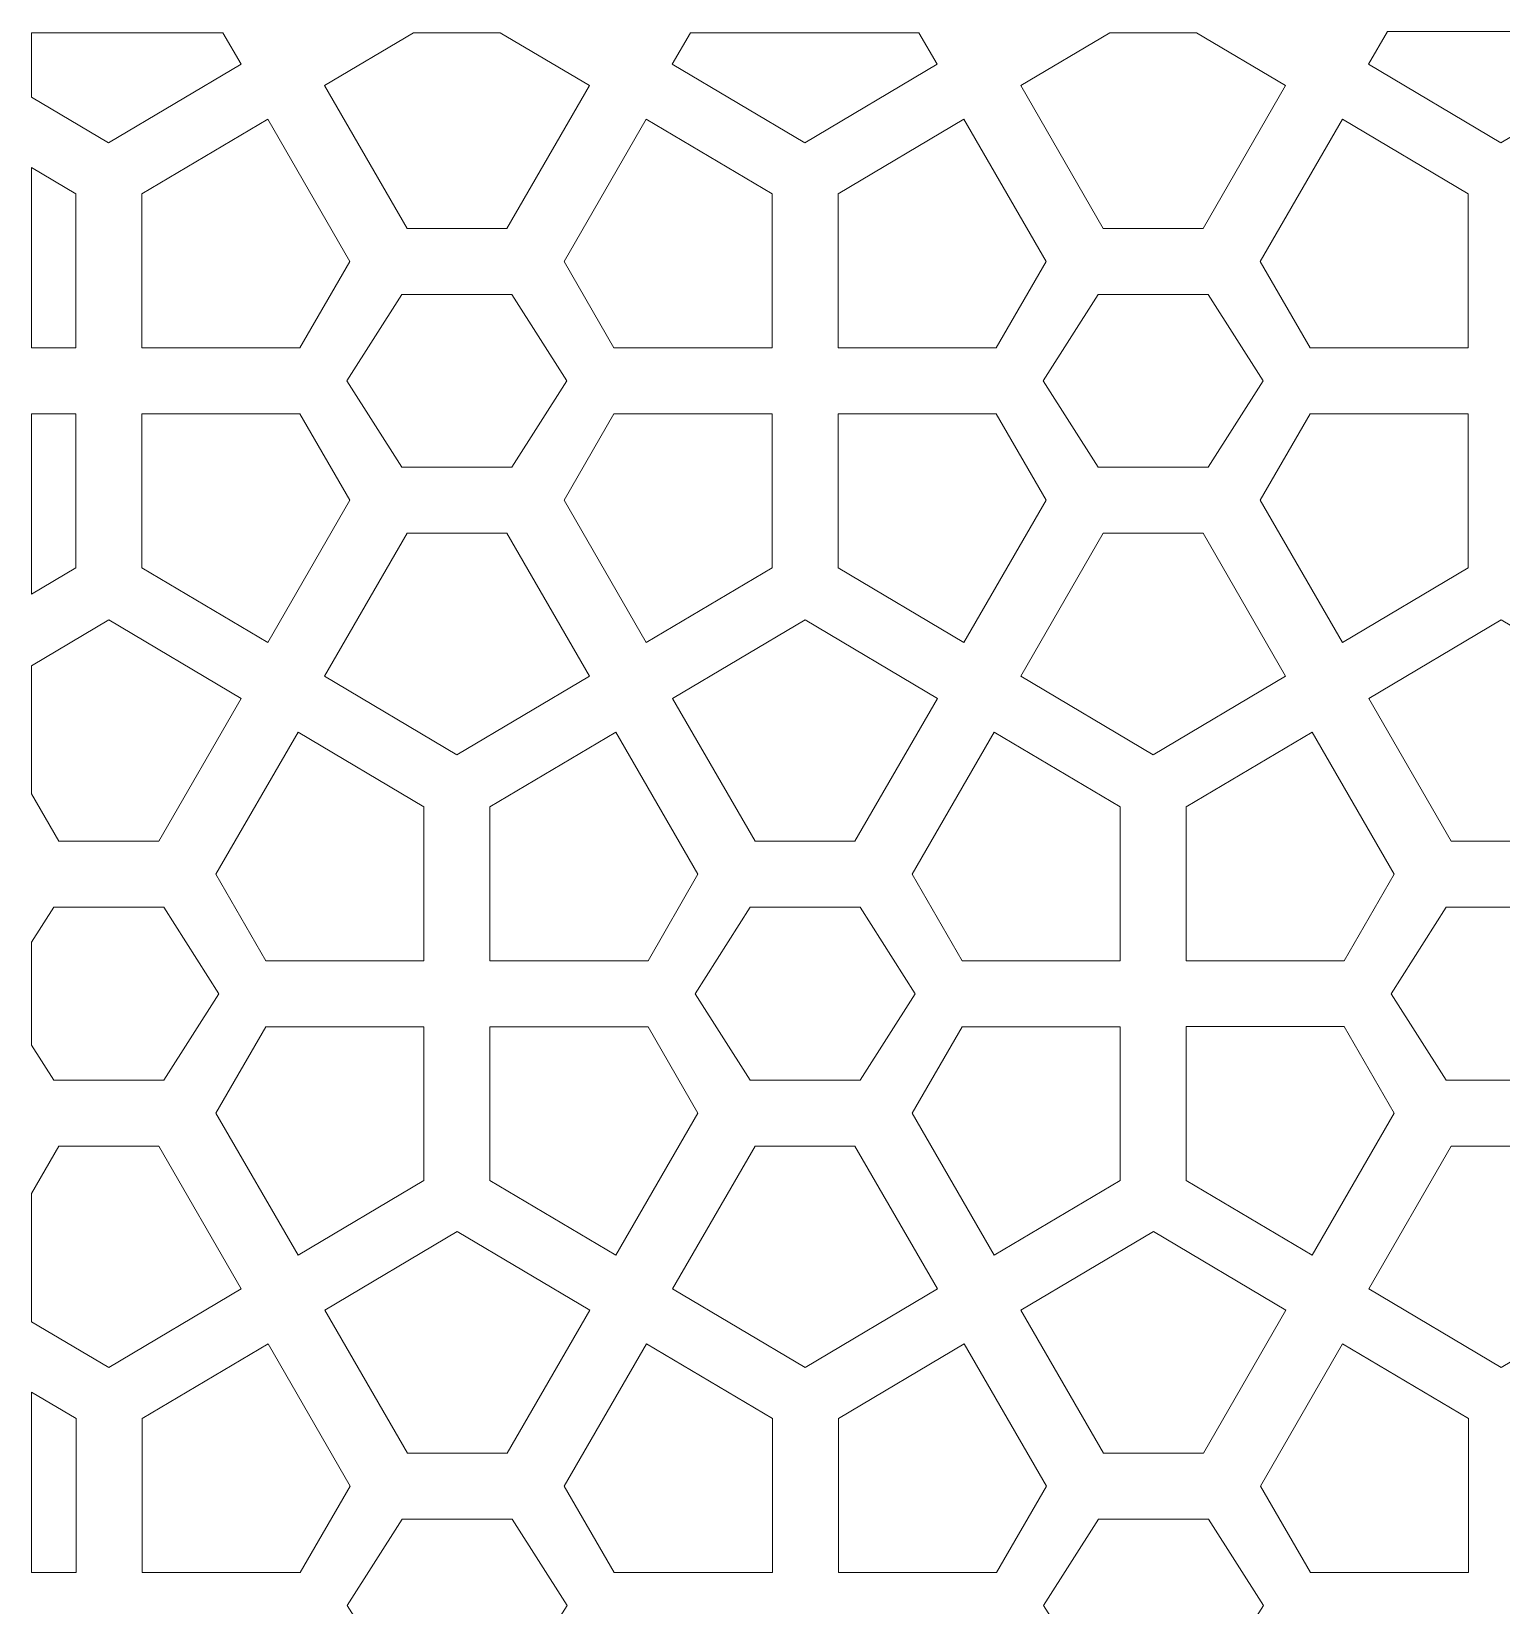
# Model space of a CAD drawing. Header units: centimetres. Extents: x -86 to 86, y -100 to 100.
# Drawn here: x 6.28 to 39.69, y 64.23 to 100.01 of the extents above; entities that cross this region are included whole.
import ezdxf

# ---------------------------------------------------------------- set-up
doc = ezdxf.new("R2010")
doc.units = ezdxf.units.CM
doc.header["$MEASUREMENT"] = 0
doc.layers.add('layer 1', color=7, linetype='Continuous')

msp = doc.modelspace()

# ---------------------------------------------------------------- linework, layer by layer
at = {"layer": 'layer 1', "color": 177, "lineweight": 9}
for points, knots in [([(6.28396, 98.51902), (6.28396, 98.51902), (8.03225, 97.48131), (8.03225, 97.48131), (8.03225, 97.48131), (8.03225, 97.48131), (11.04211, 99.26782), (11.04211, 99.26782), (11.04211, 99.26782), (11.04211, 99.26782), (10.62736, 99.98622), (10.62736, 99.98622), (10.62736, 99.98622), (10.62736, 99.98622), (6.28396, 99.98622), (6.28396, 99.98622), (6.28396, 99.98622), (6.28396, 99.98622), (6.28396, 98.51902), (6.28396, 98.51902)], [0, 0, 0, 0, 0.16666667, 0.16666667, 0.16666667, 0.16666667, 0.33333333, 0.33333333, 0.33333333, 0.33333333, 0.5, 0.5, 0.5, 0.5, 0.66666667, 0.66666667, 0.66666667, 0.66666667, 1, 1, 1, 1]), ([(14.96347, 99.98622), (14.96347, 99.98622), (12.93917, 98.7847), (12.93917, 98.7847), (12.93917, 98.7847), (12.93917, 98.7847), (14.81508, 95.53547), (14.81508, 95.53547), (14.81508, 95.53547), (14.81508, 95.53547), (17.08322, 95.53547), (17.08322, 95.53547), (17.08322, 95.53547), (17.08322, 95.53547), (18.9592, 98.78477), (18.9592, 98.78477), (18.9592, 98.78477), (18.9592, 98.78477), (16.935, 99.98622), (16.935, 99.98622), (16.935, 99.98622), (16.935, 99.98622), (14.96347, 99.98622), (14.96347, 99.98622)], [0, 0, 0, 0, 0.14285714, 0.14285714, 0.14285714, 0.14285714, 0.28571429, 0.28571429, 0.28571429, 0.28571429, 0.42857143, 0.42857143, 0.42857143, 0.42857143, 0.57142857, 0.57142857, 0.57142857, 0.57142857, 0.71428571, 0.71428571, 0.71428571, 0.71428571, 1, 1, 1, 1]), ([(21.2574, 99.98622), (21.2574, 99.98622), (20.84279, 99.2681), (20.84279, 99.2681), (20.84279, 99.2681), (20.84279, 99.2681), (23.85276, 97.48153), (23.85276, 97.48153), (23.85276, 97.48153), (23.85276, 97.48153), (26.86262, 99.26804), (26.86262, 99.26804), (26.86262, 99.26804), (26.86262, 99.26804), (26.44796, 99.98622), (26.44796, 99.98622), (26.44796, 99.98622), (26.44796, 99.98622), (21.2574, 99.98622), (21.2574, 99.98622)], [0, 0, 0, 0, 0.16666667, 0.16666667, 0.16666667, 0.16666667, 0.33333333, 0.33333333, 0.33333333, 0.33333333, 0.5, 0.5, 0.5, 0.5, 0.66666667, 0.66666667, 0.66666667, 0.66666667, 1, 1, 1, 1]), ([(30.78354, 99.98622), (30.78354, 99.98622), (28.75962, 98.78491), (28.75962, 98.78491), (28.75962, 98.78491), (28.75962, 98.78491), (30.63553, 95.53568), (30.63553, 95.53568), (30.63553, 95.53568), (30.63553, 95.53568), (32.90367, 95.53568), (32.90367, 95.53568), (32.90367, 95.53568), (32.90367, 95.53568), (34.77965, 98.78498), (34.77965, 98.78498), (34.77965, 98.78498), (34.77965, 98.78498), (32.7558, 99.98622), (32.7558, 99.98622), (32.7558, 99.98622), (32.7558, 99.98622), (30.78354, 99.98622), (30.78354, 99.98622)], [0, 0, 0, 0, 0.14285714, 0.14285714, 0.14285714, 0.14285714, 0.28571429, 0.28571429, 0.28571429, 0.28571429, 0.42857143, 0.42857143, 0.42857143, 0.42857143, 0.57142857, 0.57142857, 0.57142857, 0.57142857, 0.71428571, 0.71428571, 0.71428571, 0.71428571, 1, 1, 1, 1]), ([(37.09364, 100.01379), (37.09364, 100.01379), (36.66324, 99.26831), (36.66324, 99.26831), (36.66324, 99.26831), (36.66324, 99.26831), (39.67321, 97.48174), (39.67321, 97.48174), (39.67321, 97.48174), (39.67321, 97.48174), (42.68307, 99.26825), (42.68307, 99.26825), (42.68307, 99.26825), (42.68307, 99.26825), (42.25262, 100.01378), (42.25262, 100.01378), (42.25262, 100.01378), (42.25262, 100.01378), (37.09364, 100.01379), (37.09364, 100.01379)], [0, 0, 0, 0, 0.16666667, 0.16666667, 0.16666667, 0.16666667, 0.33333333, 0.33333333, 0.33333333, 0.33333333, 0.5, 0.5, 0.5, 0.5, 0.66666667, 0.66666667, 0.66666667, 0.66666667, 1, 1, 1, 1]), ([(8.78892, 92.82125), (8.78892, 92.82125), (8.78891, 96.32129), (8.78891, 96.32129), (8.78891, 96.32129), (8.78891, 96.32129), (11.64918, 98.01904), (11.64918, 98.01904), (11.64918, 98.01904), (11.64918, 98.01904), (13.51615, 94.78538), (13.51615, 94.78538), (13.51615, 94.78538), (13.51615, 94.78538), (12.38213, 92.82125), (12.38213, 92.82125), (12.38213, 92.82125), (12.38213, 92.82125), (8.78892, 92.82125), (8.78892, 92.82125)], [0, 0, 0, 0, 0.16666667, 0.16666667, 0.16666667, 0.16666667, 0.33333333, 0.33333333, 0.33333333, 0.33333333, 0.5, 0.5, 0.5, 0.5, 0.66666667, 0.66666667, 0.66666667, 0.66666667, 1, 1, 1, 1]), ([(23.10949, 92.82125), (23.10949, 92.82125), (23.10951, 96.32131), (23.10951, 96.32131), (23.10951, 96.32131), (23.10951, 96.32131), (20.24918, 98.01907), (20.24918, 98.01907), (20.24918, 98.01907), (20.24918, 98.01907), (18.38222, 94.78543), (18.38222, 94.78543), (18.38222, 94.78543), (18.38222, 94.78543), (19.51623, 92.82125), (19.51623, 92.82125), (19.51623, 92.82125), (19.51623, 92.82125), (23.10949, 92.82125), (23.10949, 92.82125)], [0, 0, 0, 0, 0.16666667, 0.16666667, 0.16666667, 0.16666667, 0.33333333, 0.33333333, 0.33333333, 0.33333333, 0.5, 0.5, 0.5, 0.5, 0.66666667, 0.66666667, 0.66666667, 0.66666667, 1, 1, 1, 1]), ([(24.60937, 92.82146), (24.60937, 92.82146), (24.60936, 96.3215), (24.60936, 96.3215), (24.60936, 96.3215), (24.60936, 96.3215), (27.46963, 98.01925), (27.46963, 98.01925), (27.46963, 98.01925), (27.46963, 98.01925), (29.3366, 94.78559), (29.3366, 94.78559), (29.3366, 94.78559), (29.3366, 94.78559), (28.20258, 92.82146), (28.20258, 92.82146), (28.20258, 92.82146), (28.20258, 92.82146), (24.60937, 92.82146), (24.60937, 92.82146)], [0, 0, 0, 0, 0.16666667, 0.16666667, 0.16666667, 0.16666667, 0.33333333, 0.33333333, 0.33333333, 0.33333333, 0.5, 0.5, 0.5, 0.5, 0.66666667, 0.66666667, 0.66666667, 0.66666667, 1, 1, 1, 1]), ([(38.92994, 92.82146), (38.92994, 92.82146), (38.92996, 96.32152), (38.92996, 96.32152), (38.92996, 96.32152), (38.92996, 96.32152), (36.06963, 98.01928), (36.06963, 98.01928), (36.06963, 98.01928), (36.06963, 98.01928), (34.20267, 94.78564), (34.20267, 94.78564), (34.20267, 94.78564), (34.20267, 94.78564), (35.33668, 92.82146), (35.33668, 92.82146), (35.33668, 92.82146), (35.33668, 92.82146), (38.92994, 92.82146), (38.92994, 92.82146)], [0, 0, 0, 0, 0.16666667, 0.16666667, 0.16666667, 0.16666667, 0.33333333, 0.33333333, 0.33333333, 0.33333333, 0.5, 0.5, 0.5, 0.5, 0.66666667, 0.66666667, 0.66666667, 0.66666667, 1, 1, 1, 1]), ([(6.28396, 92.82103), (6.28396, 92.82103), (7.28898, 92.82103), (7.28898, 92.82103), (7.28898, 92.82103), (7.28898, 92.82103), (7.289, 96.32109), (7.289, 96.32109), (7.289, 96.32109), (7.289, 96.32109), (6.28396, 96.91934), (6.28396, 96.91934), (6.28396, 96.91934), (6.28396, 96.91934), (6.28396, 92.82103), (6.28396, 92.82103)], [0, 0, 0, 0, 0.2, 0.2, 0.2, 0.2, 0.4, 0.4, 0.4, 0.4, 0.6, 0.6, 0.6, 0.6, 1, 1, 1, 1]), ([(13.44922, 92.07138), (13.44922, 92.07138), (14.69922, 94.03547), (14.69922, 94.03547), (14.69922, 94.03547), (14.69922, 94.03547), (17.1992, 94.03547), (17.1992, 94.03547), (17.1992, 94.03547), (17.1992, 94.03547), (18.44922, 92.07138), (18.44922, 92.07138), (18.44922, 92.07138), (18.44922, 92.07138), (17.19921, 90.10727), (17.19921, 90.10727), (17.19921, 90.10727), (17.19921, 90.10727), (14.6992, 90.10727), (14.6992, 90.10727), (14.6992, 90.10727), (14.6992, 90.10727), (13.44922, 92.07138), (13.44922, 92.07138)], [0, 0, 0, 0, 0.14285714, 0.14285714, 0.14285714, 0.14285714, 0.28571429, 0.28571429, 0.28571429, 0.28571429, 0.42857143, 0.42857143, 0.42857143, 0.42857143, 0.57142857, 0.57142857, 0.57142857, 0.57142857, 0.71428571, 0.71428571, 0.71428571, 0.71428571, 1, 1, 1, 1]), ([(29.26967, 92.07159), (29.26967, 92.07159), (30.51967, 94.03568), (30.51967, 94.03568), (30.51967, 94.03568), (30.51967, 94.03568), (33.01965, 94.03568), (33.01965, 94.03568), (33.01965, 94.03568), (33.01965, 94.03568), (34.26967, 92.07159), (34.26967, 92.07159), (34.26967, 92.07159), (34.26967, 92.07159), (33.01966, 90.10748), (33.01966, 90.10748), (33.01966, 90.10748), (33.01966, 90.10748), (30.51965, 90.10748), (30.51965, 90.10748), (30.51965, 90.10748), (30.51965, 90.10748), (29.26967, 92.07159), (29.26967, 92.07159)], [0, 0, 0, 0, 0.14285714, 0.14285714, 0.14285714, 0.14285714, 0.28571429, 0.28571429, 0.28571429, 0.28571429, 0.42857143, 0.42857143, 0.42857143, 0.42857143, 0.57142857, 0.57142857, 0.57142857, 0.57142857, 0.71428571, 0.71428571, 0.71428571, 0.71428571, 1, 1, 1, 1]), ([(6.28108, 87.22285), (6.28108, 87.22285), (6.28108, 91.32103), (6.28108, 91.32103), (6.28108, 91.32103), (6.28108, 91.32103), (7.28896, 91.32103), (7.28896, 91.32103), (7.28896, 91.32103), (7.28896, 91.32103), (7.28896, 87.82107), (7.28896, 87.82107), (7.28896, 87.82107), (7.28896, 87.82107), (6.28108, 87.22285), (6.28108, 87.22285)], [0, 0, 0, 0, 0.2, 0.2, 0.2, 0.2, 0.4, 0.4, 0.4, 0.4, 0.6, 0.6, 0.6, 0.6, 1, 1, 1, 1]), ([(11.64927, 86.12358), (11.64927, 86.12358), (8.78895, 87.82131), (8.78895, 87.82131), (8.78895, 87.82131), (8.78895, 87.82131), (8.78895, 91.32126), (8.78895, 91.32126), (8.78895, 91.32126), (8.78895, 91.32126), (12.38229, 91.32125), (12.38229, 91.32125), (12.38229, 91.32125), (12.38229, 91.32125), (13.51621, 89.35721), (13.51621, 89.35721), (13.51621, 89.35721), (13.51621, 89.35721), (11.64927, 86.12358), (11.64927, 86.12358)], [0, 0, 0, 0, 0.16666667, 0.16666667, 0.16666667, 0.16666667, 0.33333333, 0.33333333, 0.33333333, 0.33333333, 0.5, 0.5, 0.5, 0.5, 0.66666667, 0.66666667, 0.66666667, 0.66666667, 1, 1, 1, 1]), ([(20.24909, 86.12351), (20.24909, 86.12351), (23.10947, 87.82129), (23.10947, 87.82129), (23.10947, 87.82129), (23.10947, 87.82129), (23.10947, 91.32125), (23.10947, 91.32125), (23.10947, 91.32125), (23.10947, 91.32125), (19.51609, 91.32125), (19.51609, 91.32125), (19.51609, 91.32125), (19.51609, 91.32125), (18.38213, 89.35714), (18.38213, 89.35714), (18.38213, 89.35714), (18.38213, 89.35714), (20.24909, 86.12351), (20.24909, 86.12351)], [0, 0, 0, 0, 0.16666667, 0.16666667, 0.16666667, 0.16666667, 0.33333333, 0.33333333, 0.33333333, 0.33333333, 0.5, 0.5, 0.5, 0.5, 0.66666667, 0.66666667, 0.66666667, 0.66666667, 1, 1, 1, 1]), ([(27.46972, 86.12379), (27.46972, 86.12379), (24.6094, 87.82152), (24.6094, 87.82152), (24.6094, 87.82152), (24.6094, 87.82152), (24.6094, 91.32147), (24.6094, 91.32147), (24.6094, 91.32147), (24.6094, 91.32147), (28.20274, 91.32146), (28.20274, 91.32146), (28.20274, 91.32146), (28.20274, 91.32146), (29.33666, 89.35742), (29.33666, 89.35742), (29.33666, 89.35742), (29.33666, 89.35742), (27.46972, 86.12379), (27.46972, 86.12379)], [0, 0, 0, 0, 0.16666667, 0.16666667, 0.16666667, 0.16666667, 0.33333333, 0.33333333, 0.33333333, 0.33333333, 0.5, 0.5, 0.5, 0.5, 0.66666667, 0.66666667, 0.66666667, 0.66666667, 1, 1, 1, 1]), ([(36.06954, 86.12372), (36.06954, 86.12372), (38.92992, 87.8215), (38.92992, 87.8215), (38.92992, 87.8215), (38.92992, 87.8215), (38.92992, 91.32146), (38.92992, 91.32146), (38.92992, 91.32146), (38.92992, 91.32146), (35.33654, 91.32146), (35.33654, 91.32146), (35.33654, 91.32146), (35.33654, 91.32146), (34.20258, 89.35735), (34.20258, 89.35735), (34.20258, 89.35735), (34.20258, 89.35735), (36.06954, 86.12372), (36.06954, 86.12372)], [0, 0, 0, 0, 0.16666667, 0.16666667, 0.16666667, 0.16666667, 0.33333333, 0.33333333, 0.33333333, 0.33333333, 0.5, 0.5, 0.5, 0.5, 0.66666667, 0.66666667, 0.66666667, 0.66666667, 1, 1, 1, 1]), ([(12.93926, 85.35792), (12.93926, 85.35792), (15.94923, 83.57135), (15.94923, 83.57135), (15.94923, 83.57135), (15.94923, 83.57135), (18.95909, 85.35786), (18.95909, 85.35786), (18.95909, 85.35786), (18.95909, 85.35786), (17.08304, 88.60726), (17.08304, 88.60726), (17.08304, 88.60726), (17.08304, 88.60726), (14.81527, 88.60727), (14.81527, 88.60727), (14.81527, 88.60727), (14.81527, 88.60727), (12.93926, 85.35792), (12.93926, 85.35792)], [0, 0, 0, 0, 0.16666667, 0.16666667, 0.16666667, 0.16666667, 0.33333333, 0.33333333, 0.33333333, 0.33333333, 0.5, 0.5, 0.5, 0.5, 0.66666667, 0.66666667, 0.66666667, 0.66666667, 1, 1, 1, 1]), ([(28.75971, 85.35813), (28.75971, 85.35813), (31.76968, 83.57156), (31.76968, 83.57156), (31.76968, 83.57156), (31.76968, 83.57156), (34.77954, 85.35807), (34.77954, 85.35807), (34.77954, 85.35807), (34.77954, 85.35807), (32.90349, 88.60747), (32.90349, 88.60747), (32.90349, 88.60747), (32.90349, 88.60747), (30.63572, 88.60748), (30.63572, 88.60748), (30.63572, 88.60748), (30.63572, 88.60748), (28.75971, 85.35813), (28.75971, 85.35813)], [0, 0, 0, 0, 0.16666667, 0.16666667, 0.16666667, 0.16666667, 0.33333333, 0.33333333, 0.33333333, 0.33333333, 0.5, 0.5, 0.5, 0.5, 0.66666667, 0.66666667, 0.66666667, 0.66666667, 1, 1, 1, 1]), ([(6.28109, 82.683), (6.28109, 82.683), (6.28107, 85.59468), (6.28107, 85.59468), (6.28107, 85.59468), (6.28107, 85.59468), (8.03915, 86.6382), (8.03915, 86.6382), (8.03915, 86.6382), (8.03915, 86.6382), (11.04912, 84.85162), (11.04912, 84.85162), (11.04912, 84.85162), (11.04912, 84.85162), (9.17314, 81.60232), (9.17314, 81.60232), (9.17314, 81.60232), (9.17314, 81.60232), (6.905, 81.60232), (6.905, 81.60232), (6.905, 81.60232), (6.905, 81.60232), (6.28109, 82.683), (6.28109, 82.683)], [0, 0, 0, 0, 0.14285714, 0.14285714, 0.14285714, 0.14285714, 0.28571429, 0.28571429, 0.28571429, 0.28571429, 0.42857143, 0.42857143, 0.42857143, 0.42857143, 0.57142857, 0.57142857, 0.57142857, 0.57142857, 0.71428571, 0.71428571, 0.71428571, 0.71428571, 1, 1, 1, 1]), ([(26.86963, 84.85184), (26.86963, 84.85184), (23.85966, 86.63842), (23.85966, 86.63842), (23.85966, 86.63842), (23.85966, 86.63842), (20.8496, 84.85177), (20.8496, 84.85177), (20.8496, 84.85177), (20.8496, 84.85177), (22.72551, 81.60254), (22.72551, 81.60254), (22.72551, 81.60254), (22.72551, 81.60254), (24.99365, 81.60254), (24.99365, 81.60254), (24.99365, 81.60254), (24.99365, 81.60254), (26.86963, 84.85184), (26.86963, 84.85184)], [0, 0, 0, 0, 0.16666667, 0.16666667, 0.16666667, 0.16666667, 0.33333333, 0.33333333, 0.33333333, 0.33333333, 0.5, 0.5, 0.5, 0.5, 0.66666667, 0.66666667, 0.66666667, 0.66666667, 1, 1, 1, 1]), ([(42.69008, 84.85205), (42.69008, 84.85205), (39.68011, 86.63863), (39.68011, 86.63863), (39.68011, 86.63863), (39.68011, 86.63863), (36.67005, 84.85198), (36.67005, 84.85198), (36.67005, 84.85198), (36.67005, 84.85198), (38.54596, 81.60275), (38.54596, 81.60275), (38.54596, 81.60275), (38.54596, 81.60275), (40.8141, 81.60275), (40.8141, 81.60275), (40.8141, 81.60275), (40.8141, 81.60275), (42.69008, 84.85205), (42.69008, 84.85205)], [0, 0, 0, 0, 0.16666667, 0.16666667, 0.16666667, 0.16666667, 0.33333333, 0.33333333, 0.33333333, 0.33333333, 0.5, 0.5, 0.5, 0.5, 0.66666667, 0.66666667, 0.66666667, 0.66666667, 1, 1, 1, 1]), ([(15.19941, 78.8881), (15.19941, 78.8881), (15.19943, 82.38816), (15.19943, 82.38816), (15.19943, 82.38816), (15.19943, 82.38816), (12.3391, 84.08592), (12.3391, 84.08592), (12.3391, 84.08592), (12.3391, 84.08592), (10.47214, 80.85228), (10.47214, 80.85228), (10.47214, 80.85228), (10.47214, 80.85228), (11.60615, 78.8881), (11.60615, 78.8881), (11.60615, 78.8881), (11.60615, 78.8881), (15.19941, 78.8881), (15.19941, 78.8881)], [0, 0, 0, 0, 0.16666667, 0.16666667, 0.16666667, 0.16666667, 0.33333333, 0.33333333, 0.33333333, 0.33333333, 0.5, 0.5, 0.5, 0.5, 0.66666667, 0.66666667, 0.66666667, 0.66666667, 1, 1, 1, 1]), ([(16.69935, 78.88832), (16.69935, 78.88832), (16.69934, 82.38836), (16.69934, 82.38836), (16.69934, 82.38836), (16.69934, 82.38836), (19.55961, 84.08611), (19.55961, 84.08611), (19.55961, 84.08611), (19.55961, 84.08611), (21.42658, 80.85245), (21.42658, 80.85245), (21.42658, 80.85245), (21.42658, 80.85245), (20.29256, 78.88832), (20.29256, 78.88832), (20.29256, 78.88832), (20.29256, 78.88832), (16.69935, 78.88832), (16.69935, 78.88832)], [0, 0, 0, 0, 0.16666667, 0.16666667, 0.16666667, 0.16666667, 0.33333333, 0.33333333, 0.33333333, 0.33333333, 0.5, 0.5, 0.5, 0.5, 0.66666667, 0.66666667, 0.66666667, 0.66666667, 1, 1, 1, 1]), ([(31.01992, 78.88832), (31.01992, 78.88832), (31.01994, 82.38838), (31.01994, 82.38838), (31.01994, 82.38838), (31.01994, 82.38838), (28.15961, 84.08614), (28.15961, 84.08614), (28.15961, 84.08614), (28.15961, 84.08614), (26.29265, 80.8525), (26.29265, 80.8525), (26.29265, 80.8525), (26.29265, 80.8525), (27.42666, 78.88832), (27.42666, 78.88832), (27.42666, 78.88832), (27.42666, 78.88832), (31.01992, 78.88832), (31.01992, 78.88832)], [0, 0, 0, 0, 0.16666667, 0.16666667, 0.16666667, 0.16666667, 0.33333333, 0.33333333, 0.33333333, 0.33333333, 0.5, 0.5, 0.5, 0.5, 0.66666667, 0.66666667, 0.66666667, 0.66666667, 1, 1, 1, 1]), ([(32.5198, 78.88853), (32.5198, 78.88853), (32.51979, 82.38857), (32.51979, 82.38857), (32.51979, 82.38857), (32.51979, 82.38857), (35.38006, 84.08632), (35.38006, 84.08632), (35.38006, 84.08632), (35.38006, 84.08632), (37.24703, 80.85266), (37.24703, 80.85266), (37.24703, 80.85266), (37.24703, 80.85266), (36.11301, 78.88853), (36.11301, 78.88853), (36.11301, 78.88853), (36.11301, 78.88853), (32.5198, 78.88853), (32.5198, 78.88853)], [0, 0, 0, 0, 0.16666667, 0.16666667, 0.16666667, 0.16666667, 0.33333333, 0.33333333, 0.33333333, 0.33333333, 0.5, 0.5, 0.5, 0.5, 0.66666667, 0.66666667, 0.66666667, 0.66666667, 1, 1, 1, 1]), ([(6.28396, 76.96792), (6.28396, 76.96792), (6.78912, 76.17412), (6.78912, 76.17412), (6.78912, 76.17412), (6.78912, 76.17412), (9.28913, 76.17412), (9.28913, 76.17412), (9.28913, 76.17412), (9.28913, 76.17412), (10.53914, 78.13823), (10.53914, 78.13823), (10.53914, 78.13823), (10.53914, 78.13823), (9.28912, 80.10232), (9.28912, 80.10232), (9.28912, 80.10232), (9.28912, 80.10232), (6.78914, 80.10232), (6.78914, 80.10232), (6.78914, 80.10232), (6.78914, 80.10232), (6.28396, 79.30854), (6.28396, 79.30854), (6.28396, 79.30854), (6.28396, 79.30854), (6.28396, 76.96792), (6.28396, 76.96792)], [0, 0, 0, 0, 0.125, 0.125, 0.125, 0.125, 0.25, 0.25, 0.25, 0.25, 0.375, 0.375, 0.375, 0.375, 0.5, 0.5, 0.5, 0.5, 0.625, 0.625, 0.625, 0.625, 0.75, 0.75, 0.75, 0.75, 1, 1, 1, 1]), ([(21.35965, 78.13845), (21.35965, 78.13845), (22.60965, 80.10254), (22.60965, 80.10254), (22.60965, 80.10254), (22.60965, 80.10254), (25.10963, 80.10254), (25.10963, 80.10254), (25.10963, 80.10254), (25.10963, 80.10254), (26.35965, 78.13845), (26.35965, 78.13845), (26.35965, 78.13845), (26.35965, 78.13845), (25.10964, 76.17434), (25.10964, 76.17434), (25.10964, 76.17434), (25.10964, 76.17434), (22.60963, 76.17434), (22.60963, 76.17434), (22.60963, 76.17434), (22.60963, 76.17434), (21.35965, 78.13845), (21.35965, 78.13845)], [0, 0, 0, 0, 0.14285714, 0.14285714, 0.14285714, 0.14285714, 0.28571429, 0.28571429, 0.28571429, 0.28571429, 0.42857143, 0.42857143, 0.42857143, 0.42857143, 0.57142857, 0.57142857, 0.57142857, 0.57142857, 0.71428571, 0.71428571, 0.71428571, 0.71428571, 1, 1, 1, 1]), ([(37.1801, 78.13866), (37.1801, 78.13866), (38.4301, 80.10275), (38.4301, 80.10275), (38.4301, 80.10275), (38.4301, 80.10275), (40.93008, 80.10275), (40.93008, 80.10275), (40.93008, 80.10275), (40.93008, 80.10275), (42.1801, 78.13866), (42.1801, 78.13866), (42.1801, 78.13866), (42.1801, 78.13866), (40.93009, 76.17455), (40.93009, 76.17455), (40.93009, 76.17455), (40.93009, 76.17455), (38.43008, 76.17455), (38.43008, 76.17455), (38.43008, 76.17455), (38.43008, 76.17455), (37.1801, 78.13866), (37.1801, 78.13866)], [0, 0, 0, 0, 0.14285714, 0.14285714, 0.14285714, 0.14285714, 0.28571429, 0.28571429, 0.28571429, 0.28571429, 0.42857143, 0.42857143, 0.42857143, 0.42857143, 0.57142857, 0.57142857, 0.57142857, 0.57142857, 0.71428571, 0.71428571, 0.71428571, 0.71428571, 1, 1, 1, 1]), ([(12.33901, 72.19036), (12.33901, 72.19036), (15.19939, 73.88814), (15.19939, 73.88814), (15.19939, 73.88814), (15.19939, 73.88814), (15.19939, 77.3881), (15.19939, 77.3881), (15.19939, 77.3881), (15.19939, 77.3881), (11.60601, 77.3881), (11.60601, 77.3881), (11.60601, 77.3881), (11.60601, 77.3881), (10.47205, 75.42399), (10.47205, 75.42399), (10.47205, 75.42399), (10.47205, 75.42399), (12.33901, 72.19036), (12.33901, 72.19036)], [0, 0, 0, 0, 0.16666667, 0.16666667, 0.16666667, 0.16666667, 0.33333333, 0.33333333, 0.33333333, 0.33333333, 0.5, 0.5, 0.5, 0.5, 0.66666667, 0.66666667, 0.66666667, 0.66666667, 1, 1, 1, 1]), ([(19.5597, 72.19065), (19.5597, 72.19065), (16.69938, 73.88838), (16.69938, 73.88838), (16.69938, 73.88838), (16.69938, 73.88838), (16.69938, 77.38833), (16.69938, 77.38833), (16.69938, 77.38833), (16.69938, 77.38833), (20.29272, 77.38832), (20.29272, 77.38832), (20.29272, 77.38832), (20.29272, 77.38832), (21.42664, 75.42428), (21.42664, 75.42428), (21.42664, 75.42428), (21.42664, 75.42428), (19.5597, 72.19065), (19.5597, 72.19065)], [0, 0, 0, 0, 0.16666667, 0.16666667, 0.16666667, 0.16666667, 0.33333333, 0.33333333, 0.33333333, 0.33333333, 0.5, 0.5, 0.5, 0.5, 0.66666667, 0.66666667, 0.66666667, 0.66666667, 1, 1, 1, 1]), ([(28.15952, 72.19058), (28.15952, 72.19058), (31.0199, 73.88836), (31.0199, 73.88836), (31.0199, 73.88836), (31.0199, 73.88836), (31.0199, 77.38832), (31.0199, 77.38832), (31.0199, 77.38832), (31.0199, 77.38832), (27.42652, 77.38832), (27.42652, 77.38832), (27.42652, 77.38832), (27.42652, 77.38832), (26.29256, 75.42421), (26.29256, 75.42421), (26.29256, 75.42421), (26.29256, 75.42421), (28.15952, 72.19058), (28.15952, 72.19058)], [0, 0, 0, 0, 0.16666667, 0.16666667, 0.16666667, 0.16666667, 0.33333333, 0.33333333, 0.33333333, 0.33333333, 0.5, 0.5, 0.5, 0.5, 0.66666667, 0.66666667, 0.66666667, 0.66666667, 1, 1, 1, 1]), ([(35.38015, 72.19086), (35.38015, 72.19086), (32.51983, 73.88859), (32.51983, 73.88859), (32.51983, 73.88859), (32.51983, 73.88859), (32.51983, 77.38854), (32.51983, 77.38854), (32.51983, 77.38854), (32.51983, 77.38854), (36.11317, 77.38853), (36.11317, 77.38853), (36.11317, 77.38853), (36.11317, 77.38853), (37.24709, 75.42449), (37.24709, 75.42449), (37.24709, 75.42449), (37.24709, 75.42449), (35.38015, 72.19086), (35.38015, 72.19086)], [0, 0, 0, 0, 0.16666667, 0.16666667, 0.16666667, 0.16666667, 0.33333333, 0.33333333, 0.33333333, 0.33333333, 0.5, 0.5, 0.5, 0.5, 0.66666667, 0.66666667, 0.66666667, 0.66666667, 1, 1, 1, 1]), ([(6.28396, 70.68001), (6.28396, 70.68001), (8.03915, 69.6382), (8.03915, 69.6382), (8.03915, 69.6382), (8.03915, 69.6382), (11.04901, 71.42471), (11.04901, 71.42471), (11.04901, 71.42471), (11.04901, 71.42471), (9.17296, 74.67411), (9.17296, 74.67411), (9.17296, 74.67411), (9.17296, 74.67411), (6.90519, 74.67412), (6.90519, 74.67412), (6.90519, 74.67412), (6.90519, 74.67412), (6.28396, 73.5981), (6.28396, 73.5981), (6.28396, 73.5981), (6.28396, 73.5981), (6.28396, 70.68001), (6.28396, 70.68001)], [0, 0, 0, 0, 0.14285714, 0.14285714, 0.14285714, 0.14285714, 0.28571429, 0.28571429, 0.28571429, 0.28571429, 0.42857143, 0.42857143, 0.42857143, 0.42857143, 0.57142857, 0.57142857, 0.57142857, 0.57142857, 0.71428571, 0.71428571, 0.71428571, 0.71428571, 1, 1, 1, 1]), ([(20.84969, 71.42499), (20.84969, 71.42499), (23.85966, 69.63842), (23.85966, 69.63842), (23.85966, 69.63842), (23.85966, 69.63842), (26.86952, 71.42493), (26.86952, 71.42493), (26.86952, 71.42493), (26.86952, 71.42493), (24.99347, 74.67433), (24.99347, 74.67433), (24.99347, 74.67433), (24.99347, 74.67433), (22.7257, 74.67434), (22.7257, 74.67434), (22.7257, 74.67434), (22.7257, 74.67434), (20.84969, 71.42499), (20.84969, 71.42499)], [0, 0, 0, 0, 0.16666667, 0.16666667, 0.16666667, 0.16666667, 0.33333333, 0.33333333, 0.33333333, 0.33333333, 0.5, 0.5, 0.5, 0.5, 0.66666667, 0.66666667, 0.66666667, 0.66666667, 1, 1, 1, 1]), ([(36.67014, 71.4252), (36.67014, 71.4252), (39.68011, 69.63863), (39.68011, 69.63863), (39.68011, 69.63863), (39.68011, 69.63863), (42.68997, 71.42514), (42.68997, 71.42514), (42.68997, 71.42514), (42.68997, 71.42514), (40.81392, 74.67454), (40.81392, 74.67454), (40.81392, 74.67454), (40.81392, 74.67454), (38.54615, 74.67455), (38.54615, 74.67455), (38.54615, 74.67455), (38.54615, 74.67455), (36.67014, 71.4252), (36.67014, 71.4252)], [0, 0, 0, 0, 0.16666667, 0.16666667, 0.16666667, 0.16666667, 0.33333333, 0.33333333, 0.33333333, 0.33333333, 0.5, 0.5, 0.5, 0.5, 0.66666667, 0.66666667, 0.66666667, 0.66666667, 1, 1, 1, 1]), ([(18.9661, 70.94166), (18.9661, 70.94166), (15.95613, 72.72824), (15.95613, 72.72824), (15.95613, 72.72824), (15.95613, 72.72824), (12.94607, 70.94159), (12.94607, 70.94159), (12.94607, 70.94159), (12.94607, 70.94159), (14.82198, 67.69236), (14.82198, 67.69236), (14.82198, 67.69236), (14.82198, 67.69236), (17.09012, 67.69236), (17.09012, 67.69236), (17.09012, 67.69236), (17.09012, 67.69236), (18.9661, 70.94166), (18.9661, 70.94166)], [0, 0, 0, 0, 0.16666667, 0.16666667, 0.16666667, 0.16666667, 0.33333333, 0.33333333, 0.33333333, 0.33333333, 0.5, 0.5, 0.5, 0.5, 0.66666667, 0.66666667, 0.66666667, 0.66666667, 1, 1, 1, 1]), ([(34.78655, 70.94187), (34.78655, 70.94187), (31.77658, 72.72845), (31.77658, 72.72845), (31.77658, 72.72845), (31.77658, 72.72845), (28.76652, 70.9418), (28.76652, 70.9418), (28.76652, 70.9418), (28.76652, 70.9418), (30.64243, 67.69257), (30.64243, 67.69257), (30.64243, 67.69257), (30.64243, 67.69257), (32.91057, 67.69257), (32.91057, 67.69257), (32.91057, 67.69257), (32.91057, 67.69257), (34.78655, 70.94187), (34.78655, 70.94187)], [0, 0, 0, 0, 0.16666667, 0.16666667, 0.16666667, 0.16666667, 0.33333333, 0.33333333, 0.33333333, 0.33333333, 0.5, 0.5, 0.5, 0.5, 0.66666667, 0.66666667, 0.66666667, 0.66666667, 1, 1, 1, 1]), ([(8.79582, 64.97814), (8.79582, 64.97814), (8.79581, 68.47818), (8.79581, 68.47818), (8.79581, 68.47818), (8.79581, 68.47818), (11.65608, 70.17593), (11.65608, 70.17593), (11.65608, 70.17593), (11.65608, 70.17593), (13.52305, 66.94227), (13.52305, 66.94227), (13.52305, 66.94227), (13.52305, 66.94227), (12.38903, 64.97814), (12.38903, 64.97814), (12.38903, 64.97814), (12.38903, 64.97814), (8.79582, 64.97814), (8.79582, 64.97814)], [0, 0, 0, 0, 0.16666667, 0.16666667, 0.16666667, 0.16666667, 0.33333333, 0.33333333, 0.33333333, 0.33333333, 0.5, 0.5, 0.5, 0.5, 0.66666667, 0.66666667, 0.66666667, 0.66666667, 1, 1, 1, 1]), ([(23.11639, 64.97814), (23.11639, 64.97814), (23.11641, 68.4782), (23.11641, 68.4782), (23.11641, 68.4782), (23.11641, 68.4782), (20.25608, 70.17596), (20.25608, 70.17596), (20.25608, 70.17596), (20.25608, 70.17596), (18.38912, 66.94232), (18.38912, 66.94232), (18.38912, 66.94232), (18.38912, 66.94232), (19.52313, 64.97814), (19.52313, 64.97814), (19.52313, 64.97814), (19.52313, 64.97814), (23.11639, 64.97814), (23.11639, 64.97814)], [0, 0, 0, 0, 0.16666667, 0.16666667, 0.16666667, 0.16666667, 0.33333333, 0.33333333, 0.33333333, 0.33333333, 0.5, 0.5, 0.5, 0.5, 0.66666667, 0.66666667, 0.66666667, 0.66666667, 1, 1, 1, 1]), ([(24.61627, 64.97835), (24.61627, 64.97835), (24.61626, 68.47839), (24.61626, 68.47839), (24.61626, 68.47839), (24.61626, 68.47839), (27.47653, 70.17614), (27.47653, 70.17614), (27.47653, 70.17614), (27.47653, 70.17614), (29.3435, 66.94248), (29.3435, 66.94248), (29.3435, 66.94248), (29.3435, 66.94248), (28.20948, 64.97835), (28.20948, 64.97835), (28.20948, 64.97835), (28.20948, 64.97835), (24.61627, 64.97835), (24.61627, 64.97835)], [0, 0, 0, 0, 0.16666667, 0.16666667, 0.16666667, 0.16666667, 0.33333333, 0.33333333, 0.33333333, 0.33333333, 0.5, 0.5, 0.5, 0.5, 0.66666667, 0.66666667, 0.66666667, 0.66666667, 1, 1, 1, 1]), ([(38.93684, 64.97835), (38.93684, 64.97835), (38.93686, 68.47841), (38.93686, 68.47841), (38.93686, 68.47841), (38.93686, 68.47841), (36.07653, 70.17617), (36.07653, 70.17617), (36.07653, 70.17617), (36.07653, 70.17617), (34.20957, 66.94253), (34.20957, 66.94253), (34.20957, 66.94253), (34.20957, 66.94253), (35.34358, 64.97835), (35.34358, 64.97835), (35.34358, 64.97835), (35.34358, 64.97835), (38.93684, 64.97835), (38.93684, 64.97835)], [0, 0, 0, 0, 0.16666667, 0.16666667, 0.16666667, 0.16666667, 0.33333333, 0.33333333, 0.33333333, 0.33333333, 0.5, 0.5, 0.5, 0.5, 0.66666667, 0.66666667, 0.66666667, 0.66666667, 1, 1, 1, 1]), ([(6.28396, 64.9779), (6.28396, 64.9779), (7.29588, 64.97792), (7.29588, 64.97792), (7.29588, 64.97792), (7.29588, 64.97792), (7.2959, 68.47798), (7.2959, 68.47798), (7.2959, 68.47798), (7.2959, 68.47798), (6.28396, 69.08034), (6.28396, 69.08034), (6.28396, 69.08034), (6.28396, 69.08034), (6.28396, 64.9779), (6.28396, 64.9779)], [0, 0, 0, 0, 0.2, 0.2, 0.2, 0.2, 0.4, 0.4, 0.4, 0.4, 0.6, 0.6, 0.6, 0.6, 1, 1, 1, 1]), ([(13.45612, 64.22827), (13.45612, 64.22827), (14.70612, 66.19236), (14.70612, 66.19236), (14.70612, 66.19236), (14.70612, 66.19236), (17.2061, 66.19236), (17.2061, 66.19236), (17.2061, 66.19236), (17.2061, 66.19236), (18.45612, 64.22827), (18.45612, 64.22827), (18.45612, 64.22827), (18.45612, 64.22827), (17.20611, 62.26416), (17.20611, 62.26416), (17.20611, 62.26416), (17.20611, 62.26416), (14.7061, 62.26416), (14.7061, 62.26416), (14.7061, 62.26416), (14.7061, 62.26416), (13.45612, 64.22827), (13.45612, 64.22827)], [0, 0, 0, 0, 0.14285714, 0.14285714, 0.14285714, 0.14285714, 0.28571429, 0.28571429, 0.28571429, 0.28571429, 0.42857143, 0.42857143, 0.42857143, 0.42857143, 0.57142857, 0.57142857, 0.57142857, 0.57142857, 0.71428571, 0.71428571, 0.71428571, 0.71428571, 1, 1, 1, 1]), ([(29.27657, 64.22848), (29.27657, 64.22848), (30.52657, 66.19257), (30.52657, 66.19257), (30.52657, 66.19257), (30.52657, 66.19257), (33.02655, 66.19257), (33.02655, 66.19257), (33.02655, 66.19257), (33.02655, 66.19257), (34.27657, 64.22848), (34.27657, 64.22848), (34.27657, 64.22848), (34.27657, 64.22848), (33.02656, 62.26437), (33.02656, 62.26437), (33.02656, 62.26437), (33.02656, 62.26437), (30.52655, 62.26437), (30.52655, 62.26437), (30.52655, 62.26437), (30.52655, 62.26437), (29.27657, 64.22848), (29.27657, 64.22848)], [0, 0, 0, 0, 0.14285714, 0.14285714, 0.14285714, 0.14285714, 0.28571429, 0.28571429, 0.28571429, 0.28571429, 0.42857143, 0.42857143, 0.42857143, 0.42857143, 0.57142857, 0.57142857, 0.57142857, 0.57142857, 0.71428571, 0.71428571, 0.71428571, 0.71428571, 1, 1, 1, 1])]:
    msp.add_open_spline(points, degree=3, knots=knots, dxfattribs=at)

doc.saveas('drawing.dxf')
